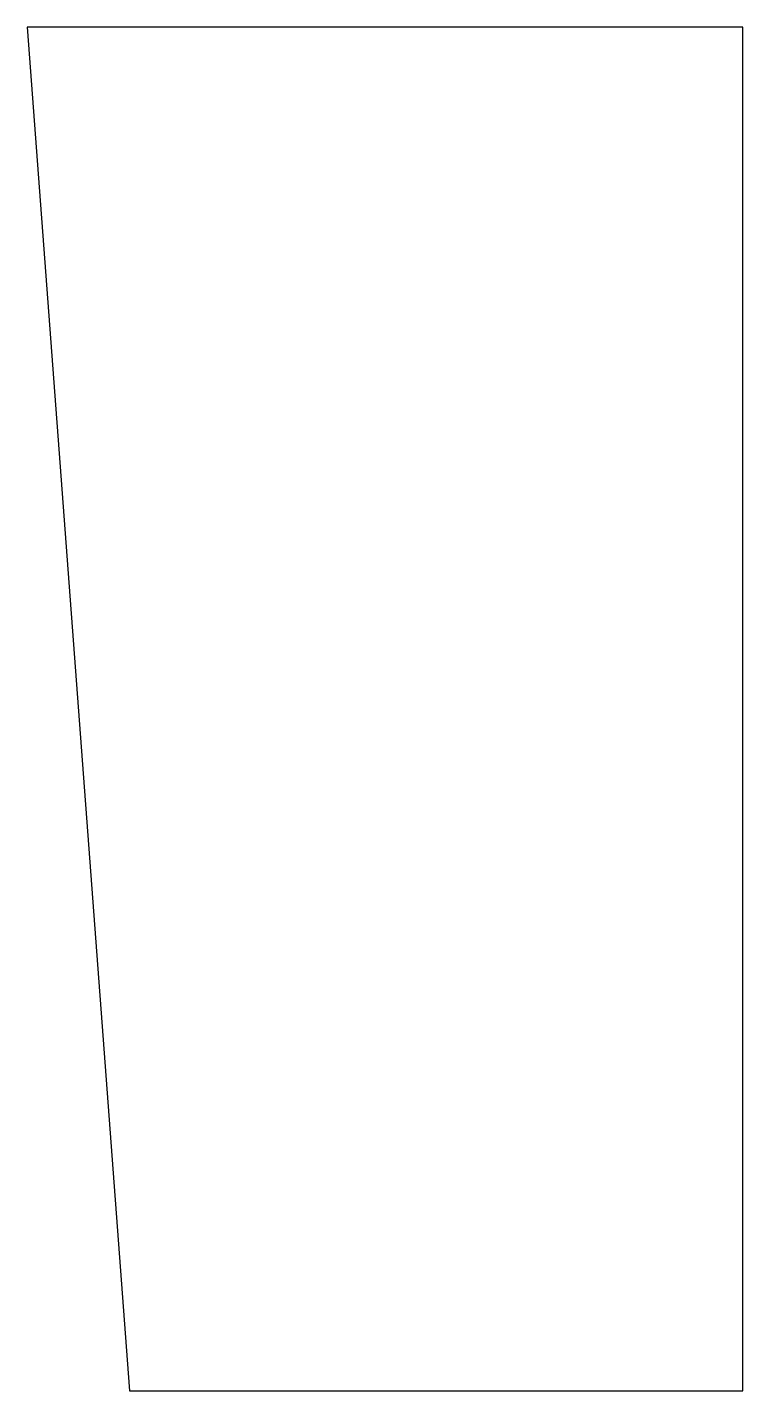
# Model space of a CAD drawing. Header units: millimetres. Extents: x -10.5 to 0, y -9 to 11.
import ezdxf

# ---------------------------------------------------------------- set-up
doc = ezdxf.new("R2010")
doc.units = ezdxf.units.MM

msp = doc.modelspace()

# ---------------------------------------------------------------- linework, layer by layer
at = {"color": 7, "linetype": 'Continuous', "lineweight": 25}
for p, q in [((0, 10.992), (-10.5, 10.992)), ((-10.5, 10.992), (-9, -9.008)), ((0, -9.008), (0, 10.992)), ((-9, -9.008), (0, -9.008))]:
    msp.add_line(p, q, dxfattribs=at)

doc.saveas('drawing.dxf')
